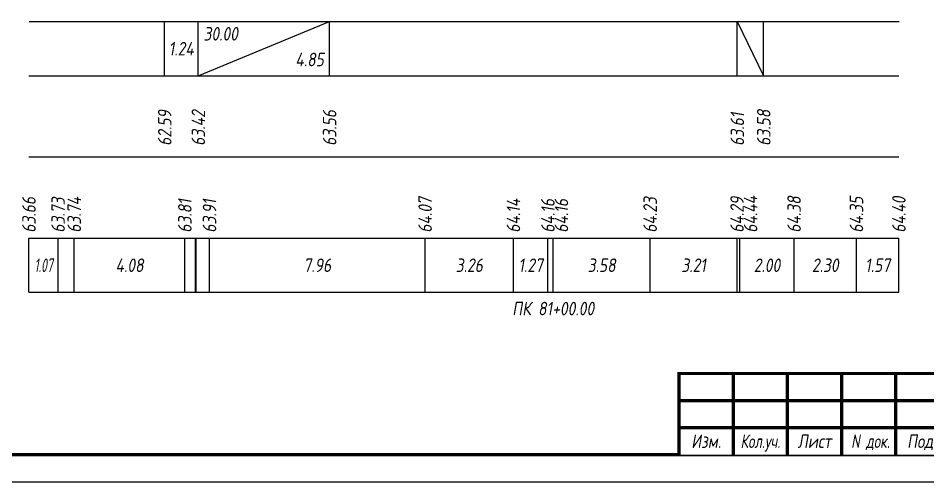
# Model space of a CAD drawing. Extents: x -717 to 1451, y -133302 to 233.
# Drawn here: x 78 to 245.9, y -127469.4 to -127383.8 of the extents above; entities that cross this region are included whole.
import ezdxf
from ezdxf.enums import TextEntityAlignment as Align

# ---------------------------------------------------------------- set-up
doc = ezdxf.new("R2010")
doc.units = 0
for name, color, linetype in [('Зарамочное оформление', 7, 'Continuous'), ('Код_510', 7, 'Continuous'), ('Код_516', 1, 'Continuous'), ('Подписи поперечников', 7, 'Continuous'), ('Таблица', 7, 'Continuous')]:
    doc.layers.add(name, color=color, linetype=linetype)
doc.styles.add('М', font='romand.shx', dxfattribs={"width": 0.8, "oblique": 10, "height": 2.5})

# ---------------------------------------------------------------- blocks, each defined once
blk = doc.blocks.new('Штамп')
at = {"linetype": 'Continuous'}
blk.add_wipeout([(199.95, -411.25), (384.95, -411.25), (384.95, -426.25), (199.95, -426.25)], dxfattribs=at).dxf.layer = 'Зарамочное оформление'
at = {"layer": 'Зарамочное оформление', "linetype": 'Continuous', "lineweight": -3, "const_width": 0.6, "flags": 128}
for points in [[(199.95, -426.25), (199.95, -411.25), (384.95, -411.25)], [(209.95, -411.25), (209.95, -426.25)], [(219.95, -411.25), (219.95, -426.25)], [(229.95, -411.25), (229.95, -426.25)], [(239.95, -411.25), (239.95, -426.25)], [(199.95, -416.25), (264.95, -416.25)], [(199.95, -421.25), (264.95, -421.25)]]:
    blk.add_lwpolyline(points, dxfattribs=at)
at = {"layer": 'Зарамочное оформление', "linetype": 'Continuous', "style": 'М', "oblique": 10}
for s, width, p in [('Изм.', 0.8, (204.95, -423.75)), ('Кол.уч.', 0.7, (214.95, -423.75)), ('Лист', 0.8, (224.95, -423.75)), ('N док.', 0.7, (235.28, -423.75)), ('Подпись', 0.8, (247.45, -423.75))]:
    blk.add_text(s, height=2.5, dxfattribs=dict(at, width=width)).set_placement(p, align=Align.MIDDLE_CENTER)
blk = doc.blocks.new('шифр')
blk.add_blockref('Штамп', (0, -127098))

msp = doc.modelspace()

# ---------------------------------------------------------------- linework, layer by layer
at = {"flags": 128}
msp.add_lwpolyline([(-30.054, -127469.421), (389.946, -127469.421), (389.946, -127172.421), (-30.054, -127172.421)], close=True, dxfattribs=at)
at = {"const_width": 0.6, "flags": 128}
msp.add_lwpolyline([(-10.054, -127464.421), (384.946, -127464.421), (384.946, -127177.421), (-10.054, -127177.421)], close=True, dxfattribs=at)
at = {"layer": 'Код_510'}
for p, q in [((79.946, -127434.421), (79.946, -127424.421)), ((85.319, -127434.421), (85.319, -127424.421)), ((88.303, -127434.421), (88.303, -127424.421)), ((108.718, -127434.421), (108.718, -127424.421)), ((110.698, -127434.421), (110.698, -127424.421)), ((110.782, -127434.421), (110.782, -127424.421)), ((113.269, -127434.421), (113.269, -127424.421)), ((153.076, -127434.421), (153.076, -127424.421)), ((169.373, -127434.421), (169.373, -127424.421)), ((175.734, -127434.421), (175.734, -127424.421)), ((176.709, -127434.421), (176.709, -127424.421)), ((194.612, -127434.421), (194.612, -127424.421)), ((210.651, -127434.421), (210.651, -127424.421)), ((211.17, -127434.421), (211.17, -127424.421)), ((221.179, -127434.421), (221.179, -127424.421)), ((232.691, -127434.421), (232.691, -127424.421)), ((240.528, -127434.421), (240.528, -127424.421))]:
    msp.add_line(p, q, dxfattribs=at)
at = {"layer": 'Код_516'}
for p, q in [((104.946, -127394.421), (104.946, -127384.421)), ((111.155, -127394.421), (111.155, -127384.421)), ((111.155, -127394.421), (135.39, -127384.421)), ((135.39, -127394.421), (135.39, -127384.421)), ((210.651, -127394.421), (210.651, -127384.421)), ((210.651, -127384.421), (215.528, -127394.421)), ((215.528, -127394.421), (215.528, -127384.421))]:
    msp.add_line(p, q, dxfattribs=at)
at = {"layer": 'Таблица'}
for p, q in [((80, -127384.421), (240.582, -127384.421)), ((79.946, -127394.421), (240.528, -127394.421)), ((79.946, -127409.421), (240.528, -127409.421)), ((79.946, -127424.421), (240.528, -127424.421)), ((79.946, -127434.421), (240.528, -127434.421))]:
    msp.add_line(p, q, dxfattribs=at)

# ---------------------------------------------------------------- texts
at = {"layer": 'Код_510', "style": 'М', "oblique": 10, "width": 0.8}
for s, p in [('63.66', (79.946, -127423.421)), ('63.73', (85.319, -127423.421)), ('63.74', (88.303, -127423.421)), ('63.81', (108.718, -127423.421)), ('63.91', (113.269, -127423.421)), ('64.07', (153.076, -127423.421)), ('64.14', (169.373, -127423.421)), ('64.16', (175.734, -127423.421)), ('64.16', (178.234, -127423.421)), ('64.23', (194.612, -127423.421)), ('64.29', (210.651, -127423.421)), ('64.44', (213.151, -127423.421)), ('64.38', (221.179, -127423.421)), ('64.35', (232.691, -127423.421)), ('64.40', (240.528, -127423.421))]:
    msp.add_text(s, height=2.5, rotation=90, dxfattribs=at).set_placement(p, align=Align.MIDDLE_LEFT)
at = {"layer": 'Код_510', "style": 'М', "oblique": 10}
for s, width, p in [('1.07', 0.6, (82.632, -127429.421)), ('4.08', 0.8, (98.51, -127429.421)), ('7.96', 0.8, (133.173, -127429.421)), ('3.26', 0.8, (161.224, -127429.421)), ('1.27', 0.8, (172.553, -127429.421)), ('3.58', 0.8, (185.661, -127429.421)), ('3.21', 0.8, (202.632, -127429.421)), ('2.00', 0.8, (216.174, -127429.421)), ('2.30', 0.8, (226.935, -127429.421)), ('1.57', 0.8, (236.609, -127429.421))]:
    msp.add_text(s, height=2.5, dxfattribs=dict(at, width=width)).set_placement(p, align=Align.MIDDLE_CENTER)
at = {"layer": 'Код_516', "style": 'М', "oblique": 10, "width": 0.8}
msp.add_text('30.00', height=2.5, dxfattribs=at).set_placement((112.155, -127385.421), align=Align.TOP_LEFT)
msp.add_text('1.24', height=2.5, dxfattribs=at).set_placement((108.05, -127389.421), align=Align.MIDDLE_CENTER)
msp.add_text('4.85', height=2.5, dxfattribs=at).set_placement((134.39, -127393.421), align=Align.BOTTOM_RIGHT)
for s, p in [('62.59', (105, -127407.371)), ('63.42', (111.209, -127407.371)), ('63.56', (135.444, -127407.371)), ('63.58', (215.582, -127407.371)), ('63.61', (210.706, -127407.371))]:
    msp.add_text(s, height=2.5, rotation=90, dxfattribs=at).set_placement(p, align=Align.MIDDLE_LEFT)
at = {"layer": 'Подписи поперечников', "style": 'М', "oblique": 10, "width": 0.8}
msp.add_text('ПК 81+00.00', height=2.5, dxfattribs=at).set_placement((176.709, -127439.421), align=Align.BOTTOM_CENTER)

# ---------------------------------------------------------------- next in the draw order: block references
msp.add_blockref('шифр', (0, 59.829))

doc.saveas('drawing.dxf')
